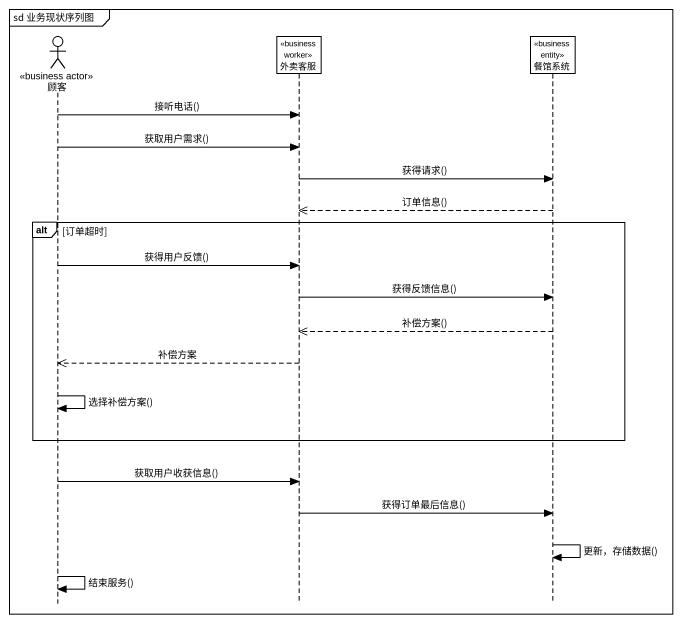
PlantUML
@startuml
mainframe sd 业务现状序列图
hide footbox
actor 顾客 <<business actor>>
participant 外卖客服 <<business worker>>
participant 餐馆系统 <<business entity>>

顾客 -> 外卖客服 : 接听电话()
顾客 -> 外卖客服 : 获取用户需求()
外卖客服 -> 餐馆系统 : 获得请求()
餐馆系统 -->> 外卖客服 : 订单信息()
alt 订单超时
  顾客 -> 外卖客服 : 获得用户反馈()
  外卖客服 -> 餐馆系统 : 获得反馈信息()
  餐馆系统 -->> 外卖客服 : 补偿方案()
  外卖客服 -->> 顾客 : 补偿方案
  顾客 -> 顾客 : 选择补偿方案()
end
顾客 -> 外卖客服 : 获取用户收获信息()
外卖客服 -> 餐馆系统 : 获得订单最后信息()
餐馆系统 -> 餐馆系统 : 更新，存储数据()
顾客 -> 顾客 : 结束服务()
@enduml
